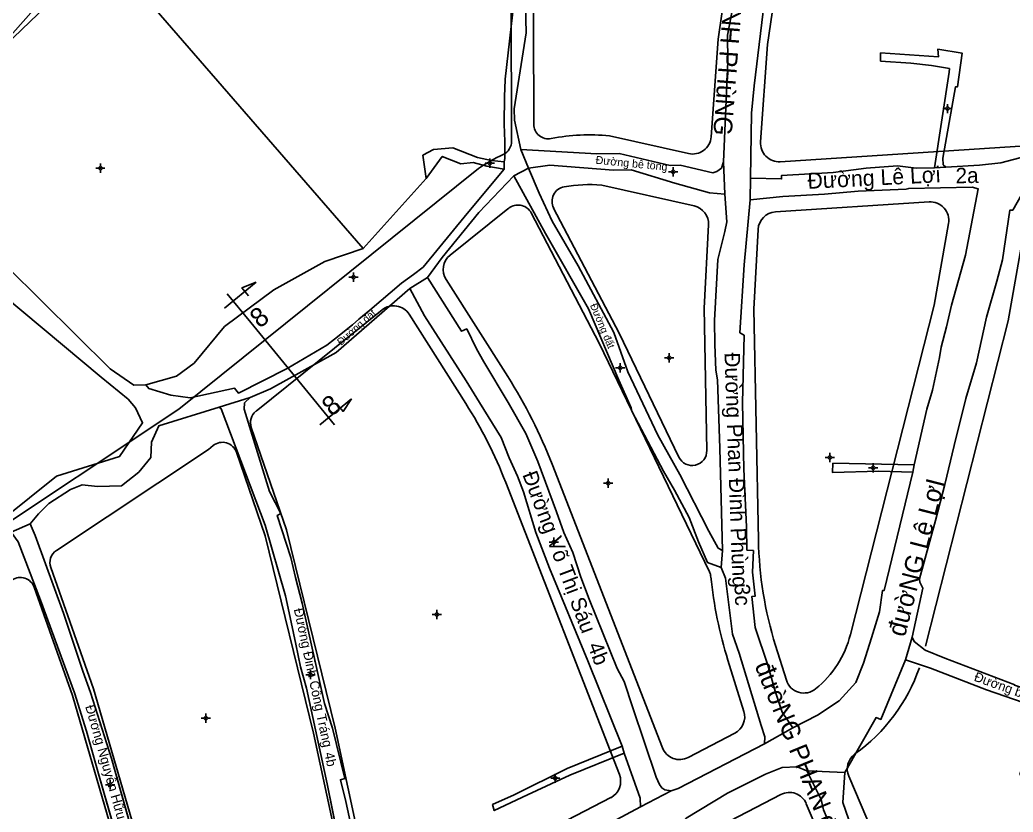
# Model space of a CAD drawing. Extents: x 548357 to 553331, y 1835329 to 1842351.
# Drawn here: x 551808.4 to 552077.5, y 1839420.9 to 1839635.7 of the extents above; entities that cross this region are included whole.
import ezdxf

# ---------------------------------------------------------------- set-up
doc = ezdxf.new("R2010")
doc.units = 0
for name, color, linetype in [('Level 1', 7, 'Continuous'), ('Level 10', 7, 'Continuous'), ('Level 11', 7, 'Continuous'), ('Level 2', 7, 'Continuous'), ('Level 27', 7, 'Continuous'), ('Level 30', 7, 'Continuous'), ('Level 4', 7, 'Continuous'), ('Level 5', 7, 'Continuous')]:
    doc.layers.add(name, color=color, linetype=linetype)

msp = doc.modelspace()

# ---------------------------------------------------------------- linework, layer by layer
at = {"layer": 'Level 1'}
for points in [[(551863.78, 1839557.58), (551872.4, 1839564.63)], [(551872.4, 1839564.63), (551868.55, 1839563.05), (551870.34, 1839560.86)], [(551864.53, 1839561.46), (551870.94, 1839553.62)], [(551870.94, 1839553.62), (551887.19, 1839533.75)], [(551893.6, 1839525.91), (551887.19, 1839533.75)], [(551889.64, 1839525.95), (551898.26, 1839533)], [(551898.26, 1839533), (551895.95, 1839529.54), (551894.16, 1839531.73)]]:
    msp.add_lwpolyline(points, dxfattribs=at)
at = {"layer": 'Level 10'}
for p, q in [((551944.15, 1839600.6), (551946.19, 1839595.47)), ((551939.59, 1839597.23), (551939.62, 1839595.23)), ((551999.05, 1839597.17), (551999.4, 1839588.43)), ((551942.23, 1839593.46), (551946.19, 1839595.47)), ((552056.21, 1839595.56), (552059.32, 1839595.75)), ((551901.41, 1839573.75), (551918.43, 1839592.7)), ((552006.28, 1839586.95), (552006.39, 1839592.76)), ((551914.07, 1839562.84), (551918.79, 1839565.9)), ((551862.33, 1839530.69), (551870.8, 1839533.28)), ((552050.32, 1839513.1), (552050.73, 1839515.05)), ((551806.04, 1839496.78), (551811.19, 1839499.06)), ((551998.37, 1839487.23), (551998.73, 1839491.88)), ((552048.35, 1839462.23), (552050.15, 1839468.31)), ((552010.14, 1839439.44), (552017.84, 1839443.79)), ((551971.54, 1839438.82), (551972.08, 1839436.86)), ((552021.65, 1839432.13), (552031.95, 1839431.64)), ((551976.52, 1839422.37), (551984.89, 1839426.72))]:
    msp.add_line(p, q, dxfattribs=at)
for points in [[(551944.15, 1839600.6), (551942.37, 1839608.54), (551942.27, 1839611.56), (551945.52, 1839632.16), (551945.27, 1839643.35), (551943.41, 1839651.11), (551941.84, 1839655.57), (551940.76, 1839656.91), (551939.17, 1839659.71), (551937.24, 1839663.6), (551934.52, 1839671.04), (551932.35, 1839675.52), (551929.78, 1839679.51), (551925.27, 1839685.74), (551922.11, 1839689.53), (551914.46, 1839695.75), (551909.56, 1839699.37), (551888.34, 1839714.71), (551885.85, 1839716.87), (551892.22, 1839722.77)], [(551831.07, 1839654.38), (551829.55, 1839655.21), (551828.05, 1839656.31), (551829.02, 1839657.53), (551881.87, 1839712.86), (551883.3, 1839713.66), (551885.9, 1839712.83), (551905.88, 1839698.93), (551915.84, 1839692.11), (551922.25, 1839685.97), (551926.35, 1839680.35), (551937.3, 1839658.24), (551941.26, 1839646.85), (551941.92, 1839644.33), (551942.33, 1839641.13), (551939.88, 1839619.64), (551939.84, 1839619.43), (551939.72, 1839614.88), (551939.59, 1839607.46), (551939.81, 1839602.72), (551939.8, 1839598.09), (551939.59, 1839597.23)], [(551999.05, 1839597.17), (552000.17, 1839624.44), (552000.1, 1839631.52), (552003.68, 1839650.18), (552004.44, 1839656.62), (552004.86, 1839663.02)], [(551831.07, 1839654.38), (551806.6, 1839630.9), (551784.08, 1839605.61), (551776.94, 1839596.39), (551832.86, 1839541.12), (551839.22, 1839536.63), (551842.54, 1839536.8)], [(551831.07, 1839654.38), (551806.6, 1839630.9)], [(551831.07, 1839654.38), (551832.72, 1839652.88), (551901.41, 1839573.75)], [(552006.39, 1839592.76), (552006.63, 1839610.4), (552007.38, 1839617.86), (552010.8, 1839646.32), (552011.32, 1839653.31)], [(551945.27, 1839643.35), (551945.52, 1839632.16), (551942.27, 1839611.56), (551942.37, 1839608.54), (551944.15, 1839600.6), (551946.19, 1839595.47), (551942.23, 1839593.46), (551932.69, 1839583.5), (551922.76, 1839571.24), (551918.79, 1839565.9), (551914.07, 1839562.84), (551894.06, 1839545.48), (551876.32, 1839535.64), (551870.8, 1839533.28), (551862.33, 1839530.69), (551845.99, 1839525.63), (551844.01, 1839521.2), (551843.84, 1839517.05), (551840.56, 1839513.07), (551835.89, 1839509.4), (551829.44, 1839509.21), (551825.28, 1839509.64), (551822.12, 1839508.37), (551816.24, 1839504.6), (551813.39, 1839501.77), (551811.18, 1839499.08), (551811.19, 1839499.06), (551806.04, 1839496.78)], [(551776.94, 1839596.39), (551832.86, 1839541.12), (551839.22, 1839536.63), (551842.54, 1839536.8), (551843.27, 1839535.73), (551849.29, 1839533.92), (551854.51, 1839533.27), (551866.55, 1839535.84), (551867.58, 1839534.52), (551880.77, 1839541.19), (551891.53, 1839547.49), (551893.6, 1839549.18), (551898.48, 1839553.01), (551900.22, 1839554.59), (551903.2, 1839556.99), (551911.76, 1839564.29), (551915.01, 1839566.66), (551917.62, 1839568.67), (551929.58, 1839583.2), (551939.62, 1839595.23), (551939.59, 1839597.23), (551939.8, 1839598.09), (551939.81, 1839602.72), (551939.59, 1839607.46), (551939.72, 1839614.88), (551939.84, 1839619.43), (551939.88, 1839619.64), (551942.33, 1839641.13)], [(552056.21, 1839595.56), (552060.15, 1839621.53), (552060.26, 1839622.51), (552055.37, 1839623.33), (552049.76, 1839623.98), (552041.59, 1839624.51), (552041.58, 1839626.76), (552057.25, 1839625.65), (552057.08, 1839627.72), (552063.67, 1839626.71), (552062.41, 1839617.52), (552061.94, 1839617.58), (552058.46, 1839598.17), (552058.53, 1839596.43), (552059.32, 1839595.75)], [(551918.43, 1839592.7), (551917.52, 1839598.98), (551920.44, 1839600.57), (551925.68, 1839601), (551932.35, 1839598.43), (551936.16, 1839597.56), (551939.59, 1839597.23)], [(551918.43, 1839592.7), (551922.83, 1839598.67), (551927.84, 1839596.7), (551931.21, 1839597), (551934.91, 1839596.02), (551939.62, 1839595.23)], [(551944.15, 1839600.6), (551964.74, 1839599.35), (551970.73, 1839599.47), (551984.57, 1839596.22), (551987.28, 1839596.32), (551996.18, 1839594.27), (551997.22, 1839594.59), (551998.48, 1839595.51), (551999.05, 1839597.17)], [(552059.32, 1839595.75), (552068.42, 1839596.31), (552074.16, 1839596.98), (552081.07, 1839598.75), (552087.79, 1839599.14), (552098.3, 1839598.23), (552116.2, 1839596.42), (552127.72, 1839595.02)], [(551946.19, 1839595.47), (551951.96, 1839596.27), (551969.18, 1839594.94), (551974.01, 1839595.02), (551985.81, 1839591.43), (551995.25, 1839588.82), (551999.4, 1839588.43)], [(552006.39, 1839592.76), (552014.75, 1839592.58), (552014.73, 1839593.5), (552028.74, 1839594.34), (552037.67, 1839595.51), (552046.14, 1839596.13), (552051.27, 1839595.48), (552056.21, 1839595.56)], [(551842.54, 1839536.8), (551843.27, 1839535.73), (551849.29, 1839533.92), (551854.51, 1839533.27), (551866.55, 1839535.84), (551867.58, 1839534.52), (551880.77, 1839541.19), (551891.53, 1839547.49), (551893.6, 1839549.18), (551898.48, 1839553.01), (551900.22, 1839554.59), (551903.2, 1839556.99), (551911.76, 1839564.29), (551915.01, 1839566.66), (551917.62, 1839568.67), (551929.58, 1839583.2), (551939.62, 1839595.23)], [(551918.79, 1839565.9), (551922.76, 1839571.24), (551932.69, 1839583.5), (551942.23, 1839593.46)], [(551942.23, 1839593.46), (551950.76, 1839577.79), (551962.49, 1839557.38), (551970.69, 1839538.01), (551974.03, 1839530.53), (551974.19, 1839529.64), (551982.73, 1839513.33), (551985.73, 1839508.21), (551989.7, 1839500.77), (551992.25, 1839494.16), (551994.7, 1839488.59), (551998.37, 1839487.23)], [(551946.19, 1839595.47), (551949.07, 1839588.74), (551952.57, 1839581.16), (551959.66, 1839569.06), (551969.27, 1839550.93), (551973.15, 1839540.32), (551981.27, 1839523.14), (551987.21, 1839512.46), (551995.1, 1839497.12), (551997.55, 1839492.49), (551998.73, 1839491.88)], [(552050.15, 1839468.31), (552053.06, 1839481.59), (552052.23, 1839483.24), (552052.17, 1839484.19), (552056.46, 1839500), (552059.03, 1839509.72), (552061.52, 1839520.31), (552064.72, 1839533.01), (552067.55, 1839542.71), (552070.33, 1839555.08), (552073.11, 1839564.83), (552074.6, 1839570.65), (552076.63, 1839584.14), (552077.43, 1839584.07), (552079.76, 1839588.28), (552084.08, 1839591.24), (552086.66, 1839592.04), (552090.79, 1839591.93), (552103.53, 1839591.01), (552113.04, 1839590.05), (552126.89, 1839587.69)], [(551999.4, 1839588.43), (551999.91, 1839580.91), (551999.35, 1839578.3), (551997.47, 1839570.71), (551996.57, 1839554.18), (551996.67, 1839547.71), (551996.97, 1839540.75), (551997.41, 1839538.12), (551998.07, 1839519.59), (551998.73, 1839491.88)], [(552006.28, 1839586.95), (552015.15, 1839587.77), (552026.4, 1839588.44), (552035.55, 1839589.22), (552048.51, 1839589.82), (552049.25, 1839590.01), (552066.39, 1839590.36), (552068.03, 1839589.91), (552064.6, 1839571.88), (552060.85, 1839558.39), (552059.43, 1839552.49), (552057.99, 1839547), (552057.55, 1839544.19), (552055.69, 1839535.3), (552054.1, 1839530.2), (552050.73, 1839515.05)], [(552006.28, 1839586.95), (552004.61, 1839569.27), (552003.46, 1839550.88), (552004.6, 1839550.22), (552004.14, 1839531.88), (552004.58, 1839513.91), (552005.3, 1839498.29), (552005.38, 1839491.94), (552007.14, 1839491.83), (552006.87, 1839485.93), (552007.57, 1839479.44), (552006.71, 1839479.33), (552007.61, 1839470.94), (552011.06, 1839460.74), (552013.07, 1839453.69), (552014.92, 1839447.99), (552017.84, 1839443.79)], [(551842.54, 1839536.8), (551850.8, 1839539.09), (551855.57, 1839542.6), (551863.85, 1839552.56), (551877.17, 1839562.54), (551891.04, 1839570.16), (551901.41, 1839573.75)], [(551918.79, 1839565.9), (551928.04, 1839551.3), (551929.44, 1839551.91), (551932.12, 1839546.54), (551934.11, 1839542.95), (551940.72, 1839531.94), (551945.48, 1839523.57), (551948.69, 1839515.99), (551953.8, 1839502.36), (551955.8, 1839496.75), (551958.18, 1839491.28), (551960.37, 1839484.63), (551962.67, 1839478.67), (551970.23, 1839459.81), (551972.14, 1839456.35), (551974.46, 1839449.15), (551980.76, 1839430.42), (551981.69, 1839428.42), (551982.31, 1839427.47), (551983.15, 1839426.94), (551984.89, 1839426.72)], [(551762.06, 1839470.77), (551757.1, 1839480.54), (551750.14, 1839492.91), (551745.7, 1839505.34), (551803.97, 1839560.95), (551830.4, 1839538.88), (551837.68, 1839532.9), (551839.73, 1839530.55), (551841.6, 1839526.43), (551835.38, 1839517.34), (551818.28, 1839512), (551796.27, 1839494.4), (551785.68, 1839485.78)], [(551796.27, 1839494.4), (551818.28, 1839512), (551835.38, 1839517.34), (551841.6, 1839526.43), (551839.73, 1839530.55), (551837.68, 1839532.9), (551830.4, 1839538.88), (551803.97, 1839560.95)], [(551870.8, 1839533.28), (551876.32, 1839535.64), (551894.06, 1839545.48), (551914.07, 1839562.84)], [(551914.07, 1839562.84), (551918.03, 1839555.48), (551929.33, 1839537.86), (551932.9, 1839531.98), (551938.76, 1839522.49), (551940.98, 1839516.98), (551943.19, 1839512.03), (551944.82, 1839507.72), (551948.22, 1839496.72), (551951.91, 1839487.09), (551962.31, 1839461.89), (551971.54, 1839438.82)], [(551870.8, 1839533.28), (551869.23, 1839531.87), (551869.15, 1839530.15), (551876.04, 1839507.8), (551879.1, 1839501.91), (551878.13, 1839501.37), (551881.8, 1839489.92), (551883.01, 1839484.53), (551884.84, 1839477.59), (551890.91, 1839450.35), (551893.11, 1839443.72), (551896.41, 1839430.02), (551895.21, 1839429.69), (551896.69, 1839423.83), (551899.23, 1839412.15), (551900, 1839407.05), (551904.62, 1839387.23), (551906.23, 1839386.11)], [(551811.19, 1839499.06), (551811.18, 1839499.08), (551813.39, 1839501.77), (551816.24, 1839504.6), (551822.12, 1839508.37), (551825.28, 1839509.64), (551829.44, 1839509.21), (551835.89, 1839509.4), (551840.56, 1839513.07), (551843.84, 1839517.05), (551844.01, 1839521.2), (551845.99, 1839525.63), (551862.33, 1839530.69)], [(551900.47, 1839383.09), (551901.2, 1839384.34), (551897.28, 1839400.49), (551891.59, 1839428.59), (551886.01, 1839454.54), (551884.44, 1839460.35), (551883.11, 1839466.41), (551881.85, 1839472.46), (551880.31, 1839479.56), (551874.86, 1839498.7), (551862.87, 1839530.28), (551862.33, 1839530.69)], [(552050.32, 1839513.1), (552041.14, 1839513.38), (552028.57, 1839512.98), (552028.69, 1839515.49), (552050.73, 1839515.05)], [(552017.84, 1839443.79), (552024.5, 1839447.22), (552030.39, 1839451.08), (552034.9, 1839456.02), (552036.95, 1839461.32), (552039.14, 1839468.14), (552041.31, 1839475.22), (552042.13, 1839481.04), (552042.55, 1839480.99), (552050.32, 1839513.1)], [(551811.19, 1839499.06), (551812.48, 1839495.95), (551820.15, 1839474.85), (551825.39, 1839459.11), (551827.5, 1839453.37), (551833.19, 1839435.42), (551848.93, 1839379.84), (551849.04, 1839379.62), (551853.97, 1839363.18), (551854.51, 1839362.34), (551855.2, 1839362.02)], [(551806.04, 1839496.78), (551807.94, 1839494.23), (551813.91, 1839478.36), (551823.21, 1839453.24), (551826.45, 1839442.84), (551829.64, 1839431.29), (551845.39, 1839376.79), (551850.78, 1839357.52)], [(552010.14, 1839439.44), (552010.25, 1839441.33), (552009.21, 1839444.41), (552003.28, 1839464.04), (552001.5, 1839469.16), (551999.61, 1839484.3), (551998.37, 1839487.23)], [(552050.15, 1839468.31), (552050.68, 1839467.14), (552053.68, 1839464.82), (552059.05, 1839462.7), (552077.95, 1839455.42), (552077.93, 1839455.3), (552089.4, 1839451.54), (552102.86, 1839447.34)], [(552031.95, 1839431.64), (552040.37, 1839446.55), (552041.69, 1839446.05), (552048.35, 1839462.23)], [(552048.35, 1839462.23), (552055.12, 1839459.97), (552070.34, 1839454.11), (552085.2, 1839448.93), (552079.35, 1839431.14), (552081.93, 1839430.4), (552082.61, 1839432.83), (552083.97, 1839436.67), (552087.68, 1839448.05), (552099.57, 1839444.35), (552102.36, 1839443.58)], [(551971.54, 1839438.82), (551956.68, 1839432.75), (551942.3, 1839425.57), (551936.44, 1839423.03), (551936.91, 1839421.35), (551945.94, 1839425.63), (551957.39, 1839430.93), (551972.08, 1839436.86)], [(551984.89, 1839426.72), (551986.73, 1839427.35), (552010.14, 1839439.44)], [(551972.08, 1839436.86), (551976.46, 1839424.66), (551976.52, 1839422.37)], [(551970.63, 1839410.53), (551978.3, 1839414.56), (551978.65, 1839413.44), (551984.95, 1839415.6), (551988.91, 1839419.24), (552000.09, 1839426.03), (552010.42, 1839431.23), (552014.89, 1839433.03), (552018.98, 1839433.22), (552021.65, 1839432.13)], [(552021.65, 1839432.13), (552025.46, 1839424.34), (552026.13, 1839421.57), (552031.08, 1839409.83), (552033.25, 1839402.63), (552039.77, 1839389.75), (552043.66, 1839379.56), (552045.96, 1839374.06), (552052.07, 1839358.68), (552055, 1839351.02), (552058.73, 1839338.75), (552061.61, 1839333.53), (552065.47, 1839328.23), (552066.62, 1839329.15), (552073.14, 1839321.26)], [(552031.95, 1839431.64), (552031.38, 1839423.56), (552032.94, 1839419.06), (552042.59, 1839398.93), (552054.25, 1839370.69)], [(551906.23, 1839386.11), (551919.24, 1839392.34), (551935.13, 1839400.23), (551976.52, 1839422.37)]]:
    msp.add_lwpolyline(points, dxfattribs=at)
at = {"layer": 'Level 11'}
for p, q in [((552059.76, 1839612.27), (552059.13, 1839611.64)), ((552059.76, 1839612.89), (552059.76, 1839612.27)), ((552060.39, 1839611.64), (552059.76, 1839612.27)), ((552059.13, 1839611.64), (552058.51, 1839611.64)), ((552059.13, 1839611.64), (552059.76, 1839611.01)), ((552059.76, 1839611.01), (552060.39, 1839611.64)), ((552059.76, 1839611.01), (552059.76, 1839610.39)), ((552061.01, 1839611.64), (552060.39, 1839611.64)), ((551830.18, 1839596.13), (551829.56, 1839595.5)), ((551830.18, 1839596.75), (551830.18, 1839596.13)), ((551830.81, 1839595.5), (551830.18, 1839596.13)), ((551935.06, 1839596.85), (551934.44, 1839596.85)), ((551935.69, 1839597.47), (551935.06, 1839596.85)), ((551935.06, 1839596.85), (551935.69, 1839596.23)), ((551935.69, 1839598.1), (551935.69, 1839597.47)), ((551936.31, 1839596.85), (551935.69, 1839597.47)), ((551935.69, 1839596.23), (551936.31, 1839596.85)), ((551935.69, 1839596.23), (551935.69, 1839595.6)), ((551936.94, 1839596.85), (551936.31, 1839596.85)), ((551829.56, 1839595.5), (551828.93, 1839595.5)), ((551829.56, 1839595.5), (551830.18, 1839594.87)), ((551830.18, 1839594.87), (551830.81, 1839595.5)), ((551830.18, 1839594.87), (551830.18, 1839594.25)), ((551831.43, 1839595.5), (551830.81, 1839595.5)), ((551984.77, 1839594.52), (551984.14, 1839594.52)), ((551985.39, 1839595.15), (551984.77, 1839594.52)), ((551984.77, 1839594.52), (551985.39, 1839593.89)), ((551985.39, 1839595.77), (551985.39, 1839595.15)), ((551986.01, 1839594.52), (551985.39, 1839595.15)), ((551985.39, 1839593.89), (551986.01, 1839594.52)), ((551985.39, 1839593.89), (551985.39, 1839593.27)), ((551986.64, 1839594.52), (551986.01, 1839594.52)), ((551898.74, 1839566.59), (551898.11, 1839565.97)), ((551898.74, 1839567.22), (551898.74, 1839566.59)), ((551899.37, 1839565.97), (551898.74, 1839566.59)), ((551898.11, 1839565.97), (551897.49, 1839565.97)), ((551898.11, 1839565.97), (551898.74, 1839565.35)), ((551898.74, 1839565.35), (551899.37, 1839565.97)), ((551898.74, 1839565.35), (551898.74, 1839564.72)), ((551899.99, 1839565.97), (551899.37, 1839565.97)), ((551984.3, 1839545.33), (551984.3, 1839544.71)), ((551971.02, 1839542.6), (551971.02, 1839541.97)), ((551983.68, 1839544.08), (551983.05, 1839544.08)), ((551984.3, 1839544.71), (551983.68, 1839544.08)), ((551983.68, 1839544.08), (551984.3, 1839543.45)), ((551984.93, 1839544.08), (551984.3, 1839544.71)), ((551984.3, 1839543.45), (551984.93, 1839544.08)), ((551984.3, 1839543.45), (551984.3, 1839542.83)), ((551985.55, 1839544.08), (551984.93, 1839544.08)), ((551970.39, 1839541.35), (551969.77, 1839541.35)), ((551971.02, 1839541.97), (551970.39, 1839541.35)), ((551970.39, 1839541.35), (551971.02, 1839540.73)), ((551971.65, 1839541.35), (551971.02, 1839541.97)), ((551971.02, 1839540.73), (551971.65, 1839541.35)), ((551971.02, 1839540.73), (551971.02, 1839540.1)), ((551972.27, 1839541.35), (551971.65, 1839541.35)), ((552027.84, 1839518.33), (552027.84, 1839517.71)), ((552027.21, 1839517.08), (552026.59, 1839517.08)), ((552027.84, 1839517.71), (552027.21, 1839517.08)), ((552027.21, 1839517.08), (552027.84, 1839516.45)), ((552028.47, 1839517.08), (552027.84, 1839517.71)), ((552027.84, 1839516.45), (552028.47, 1839517.08)), ((552027.84, 1839516.45), (552027.84, 1839515.83)), ((552029.09, 1839517.08), (552028.47, 1839517.08)), ((552039.59, 1839515.49), (552039.59, 1839514.87)), ((552038.97, 1839514.24), (552038.34, 1839514.24)), ((552039.59, 1839514.87), (552038.97, 1839514.24)), ((552038.97, 1839514.24), (552039.59, 1839513.61)), ((552040.21, 1839514.24), (552039.59, 1839514.87)), ((552039.59, 1839513.61), (552040.21, 1839514.24)), ((552039.59, 1839513.61), (552039.59, 1839512.99)), ((552040.84, 1839514.24), (552040.21, 1839514.24)), ((551967.15, 1839510.09), (551966.52, 1839510.09)), ((551967.77, 1839510.71), (551967.15, 1839510.09)), ((551967.15, 1839510.09), (551967.77, 1839509.47)), ((551967.77, 1839511.34), (551967.77, 1839510.71)), ((551968.39, 1839510.09), (551967.77, 1839510.71)), ((551967.77, 1839509.47), (551968.39, 1839510.09)), ((551969.02, 1839510.09), (551968.39, 1839510.09)), ((551967.77, 1839509.47), (551967.77, 1839508.84)), ((551952.44, 1839494.14), (551951.82, 1839494.14)), ((551953.07, 1839494.77), (551952.44, 1839494.14)), ((551952.44, 1839494.14), (551953.07, 1839493.51)), ((551953.07, 1839495.39), (551953.07, 1839494.77)), ((551953.69, 1839494.14), (551953.07, 1839494.77)), ((551953.07, 1839493.51), (551953.69, 1839494.14)), ((551954.32, 1839494.14), (551953.69, 1839494.14)), ((551953.07, 1839493.51), (551953.07, 1839492.89)), ((551921.33, 1839475.11), (551920.7, 1839474.48)), ((551921.33, 1839475.73), (551921.33, 1839475.11)), ((551921.95, 1839474.48), (551921.33, 1839475.11)), ((551920.7, 1839474.48), (551920.08, 1839474.48)), ((551920.7, 1839474.48), (551921.33, 1839473.85)), ((551921.33, 1839473.85), (551921.95, 1839474.48)), ((551921.33, 1839473.85), (551921.33, 1839473.23)), ((551922.58, 1839474.48), (551921.95, 1839474.48)), ((551887.09, 1839458.81), (551886.47, 1839458.18)), ((551887.09, 1839459.43), (551887.09, 1839458.81)), ((551887.71, 1839458.18), (551887.09, 1839458.81)), ((551886.47, 1839458.18), (551885.84, 1839458.18)), ((551886.47, 1839458.18), (551887.09, 1839457.55)), ((551887.09, 1839457.55), (551887.71, 1839458.18)), ((551887.09, 1839457.55), (551887.09, 1839456.93)), ((551888.34, 1839458.18), (551887.71, 1839458.18)), ((551858.13, 1839446.36), (551857.5, 1839446.36)), ((551858.75, 1839446.99), (551858.13, 1839446.36)), ((551858.13, 1839446.36), (551858.75, 1839445.73)), ((551858.75, 1839447.61), (551858.75, 1839446.99)), ((551859.37, 1839446.36), (551858.75, 1839446.99)), ((551858.75, 1839445.73), (551859.37, 1839446.36)), ((551858.75, 1839445.73), (551858.75, 1839445.11)), ((551860, 1839446.36), (551859.37, 1839446.36)), ((551832.86, 1839429.54), (551832.86, 1839428.91)), ((551952.82, 1839430.08), (551952.2, 1839430.08)), ((551953.45, 1839430.71), (551952.82, 1839430.08)), ((551952.82, 1839430.08), (551953.45, 1839429.45)), ((551953.45, 1839431.33), (551953.45, 1839430.71)), ((551954.07, 1839430.08), (551953.45, 1839430.71)), ((551953.45, 1839429.45), (551954.07, 1839430.08)), ((551953.45, 1839429.45), (551953.45, 1839428.83)), ((551954.7, 1839430.08), (551954.07, 1839430.08)), ((551832.23, 1839428.29), (551831.61, 1839428.29)), ((551832.86, 1839428.91), (551832.23, 1839428.29)), ((551832.23, 1839428.29), (551832.86, 1839427.67)), ((551833.49, 1839428.29), (551832.86, 1839428.91)), ((551832.86, 1839427.67), (551833.49, 1839428.29)), ((551832.86, 1839427.67), (551832.86, 1839427.04)), ((551834.11, 1839428.29), (551833.49, 1839428.29))]:
    msp.add_line(p, q, dxfattribs=at)
for centre in [(552059.76, 1839611.64), (551935.69, 1839596.85), (551830.18, 1839595.5), (551985.39, 1839594.52), (551898.74, 1839565.97), (551984.3, 1839544.08), (551971.02, 1839541.35), (552027.84, 1839517.08), (552039.59, 1839514.24), (551967.77, 1839510.09), (551953.07, 1839494.14), (551921.33, 1839474.48), (551887.09, 1839458.18), (551858.75, 1839446.36), (551953.45, 1839430.08), (551832.86, 1839428.29)]:
    msp.add_circle(centre, 0.15, dxfattribs=at)
at = {"layer": 'Level 2'}
for p, q in [((552006.39, 1839592.76), (552006.28, 1839586.95)), ((552048.51, 1839589.82), (552049.25, 1839590.01)), ((552049.25, 1839590.01), (552066.39, 1839590.36)), ((552068.03, 1839589.91), (552064.6, 1839571.88)), ((552066.39, 1839590.36), (552068.03, 1839589.91)), ((552006.28, 1839586.95), (552015.15, 1839587.77)), ((552064.6, 1839571.88), (552060.85, 1839558.39)), ((551996.67, 1839547.71), (551996.97, 1839540.75)), ((551996.97, 1839540.75), (551997.41, 1839538.12)), ((551997.41, 1839538.12), (551998.07, 1839519.59)), ((552061.52, 1839520.31), (552064.72, 1839533.01)), ((551998.07, 1839519.59), (551998.73, 1839491.88)), ((551881.8, 1839489.92), (551878.13, 1839501.37)), ((551874.86, 1839498.7), (551880.31, 1839479.56)), ((551998.73, 1839491.88), (551998.37, 1839487.23)), ((552006.87, 1839485.93), (552007.14, 1839491.83)), ((551883.01, 1839484.53), (551881.8, 1839489.92)), ((551998.37, 1839487.23), (551999.61, 1839484.3)), ((552007.57, 1839479.44), (552006.87, 1839485.93)), ((551884.84, 1839477.59), (551883.01, 1839484.53)), ((552050.15, 1839468.31), (552053.06, 1839481.59)), ((551890.91, 1839450.35), (551884.84, 1839477.59)), ((552006.71, 1839479.33), (552007.57, 1839479.44)), ((552039.14, 1839468.14), (552036.95, 1839461.32)), ((552048.35, 1839462.23), (552050.15, 1839468.31)), ((552003.28, 1839464.04), (552009.21, 1839444.41)), ((552041.69, 1839446.05), (552048.35, 1839462.23)), ((551886.01, 1839454.54), (551891.59, 1839428.59)), ((552017.84, 1839443.79), (552014.92, 1839447.99)), ((551826.45, 1839442.84), (551829.64, 1839431.29)), ((552009.21, 1839444.41), (552010.25, 1839441.33)), ((552017.84, 1839443.79), (552010.14, 1839439.44)), ((552010.14, 1839439.44), (552017.84, 1839443.79)), ((552010.25, 1839441.33), (552010.14, 1839439.44)), ((552010.14, 1839439.44), (551986.73, 1839427.35)), ((551848.93, 1839379.84), (551833.19, 1839435.42)), ((552021.65, 1839432.13), (552031.95, 1839431.64)), ((552031.95, 1839431.64), (552021.65, 1839432.13)), ((551829.64, 1839431.29), (551845.39, 1839376.79)), ((551896.69, 1839423.83), (551895.21, 1839429.69)), ((552000.09, 1839426.03), (552010.42, 1839431.23)), ((551891.59, 1839428.59), (551897.28, 1839400.49)), ((551984.89, 1839426.72), (551976.52, 1839422.37)), ((551986.73, 1839427.35), (551984.89, 1839426.72))]:
    msp.add_line(p, q, dxfattribs=at)
for points in [[(552003.68, 1839650.18), (552000.1, 1839631.52), (552000.17, 1839624.44), (551999.05, 1839597.17), (551999.4, 1839588.43), (551999.91, 1839580.91), (551999.35, 1839578.3), (551997.47, 1839570.71)], [(552006.28, 1839586.95), (552006.39, 1839592.76), (552006.63, 1839610.4), (552007.38, 1839617.86), (552010.8, 1839646.32)], [(552126.89, 1839587.69), (552127.72, 1839595.02), (552116.2, 1839596.42), (552098.3, 1839598.23), (552087.79, 1839599.14), (552081.07, 1839598.75), (552074.16, 1839596.98), (552068.42, 1839596.31), (552059.32, 1839595.75)], [(552059.32, 1839595.75), (552056.21, 1839595.56), (552051.27, 1839595.48), (552046.14, 1839596.13), (552037.67, 1839595.51), (552028.74, 1839594.34), (552014.73, 1839593.5), (552014.75, 1839592.58), (552006.39, 1839592.76)], [(552077.43, 1839584.07), (552079.76, 1839588.28), (552084.08, 1839591.24)], [(552015.15, 1839587.77), (552026.4, 1839588.44), (552035.55, 1839589.22), (552048.51, 1839589.82)], [(552007.14, 1839491.83), (552005.38, 1839491.94), (552005.3, 1839498.29), (552004.58, 1839513.91), (552004.14, 1839531.88), (552004.6, 1839550.22), (552003.46, 1839550.88), (552004.61, 1839569.27), (552006.28, 1839586.95)], [(552070.33, 1839555.08), (552073.11, 1839564.83), (552074.6, 1839570.65), (552076.63, 1839584.14), (552077.43, 1839584.07)], [(551997.47, 1839570.71), (551996.57, 1839554.18), (551996.67, 1839547.71)], [(552060.85, 1839558.39), (552059.43, 1839552.49), (552057.99, 1839547), (552057.55, 1839544.19), (552055.69, 1839535.3), (552054.1, 1839530.2)], [(552064.72, 1839533.01), (552067.55, 1839542.71), (552070.33, 1839555.08)], [(551869.23, 1839531.87), (551870.8, 1839533.28), (551862.33, 1839530.69)], [(551878.13, 1839501.37), (551879.1, 1839501.91), (551876.04, 1839507.8), (551869.15, 1839530.15), (551869.23, 1839531.87)], [(551862.33, 1839530.69), (551862.87, 1839530.28), (551874.86, 1839498.7)], [(552054.1, 1839530.2), (552050.73, 1839515.05), (552050.32, 1839513.1), (552042.55, 1839480.99)], [(552053.06, 1839481.59), (552052.23, 1839483.24), (552052.17, 1839484.19), (552056.46, 1839500), (552059.03, 1839509.72), (552061.52, 1839520.31)], [(551812.48, 1839495.95), (551811.19, 1839499.06), (551806.04, 1839496.78)], [(551806.04, 1839496.78), (551807.94, 1839494.23), (551813.91, 1839478.36), (551823.21, 1839453.24), (551826.45, 1839442.84)], [(551825.39, 1839459.11), (551820.15, 1839474.85), (551812.48, 1839495.95)], [(551999.61, 1839484.3), (552001.5, 1839469.16), (552003.28, 1839464.04)], [(552042.55, 1839480.99), (552042.13, 1839481.04), (552041.31, 1839475.22), (552039.14, 1839468.14)], [(551880.31, 1839479.56), (551881.85, 1839472.46), (551883.11, 1839466.41), (551884.44, 1839460.35), (551886.01, 1839454.54)], [(552014.92, 1839447.99), (552013.07, 1839453.69), (552011.06, 1839460.74), (552007.61, 1839470.94), (552006.71, 1839479.33)], [(552036.95, 1839461.32), (552034.9, 1839456.02), (552030.39, 1839451.08)], [(551833.19, 1839435.42), (551827.5, 1839453.37), (551825.39, 1839459.11)], [(552030.39, 1839451.08), (552024.5, 1839447.22), (552017.84, 1839443.79)], [(551895.21, 1839429.69), (551896.41, 1839430.02), (551893.11, 1839443.72), (551890.91, 1839450.35)], [(552031.95, 1839431.64), (552040.37, 1839446.55), (552041.69, 1839446.05)], [(552010.42, 1839431.23), (552014.89, 1839433.03), (552018.98, 1839433.22), (552021.65, 1839432.13)], [(552021.65, 1839432.13), (552025.46, 1839424.34), (552026.13, 1839421.57), (552031.08, 1839409.83), (552033.25, 1839402.63)], [(552054.25, 1839370.69), (552042.59, 1839398.93), (552032.94, 1839419.06), (552031.38, 1839423.56), (552031.95, 1839431.64)], [(551900, 1839407.05), (551899.23, 1839412.15), (551896.69, 1839423.83)], [(551984.95, 1839415.6), (551988.91, 1839419.24), (552000.09, 1839426.03)], [(551976.52, 1839422.37), (551935.13, 1839400.23), (551919.24, 1839392.34), (551906.23, 1839386.11)]]:
    msp.add_lwpolyline(points, dxfattribs=at)
at = {"layer": 'Level 27'}
for p, q in [((551918.79, 1839565.9), (551914.07, 1839562.84)), ((551928.04, 1839551.3), (551918.79, 1839565.9)), ((551929.33, 1839537.86), (551932.9, 1839531.98)), ((551944.82, 1839507.72), (551948.22, 1839496.72)), ((551970.23, 1839459.81), (551962.67, 1839478.67)), ((551972.14, 1839456.35), (551970.23, 1839459.81)), ((551974.46, 1839449.15), (551972.14, 1839456.35)), ((551976.52, 1839422.37), (551984.89, 1839426.72))]:
    msp.add_line(p, q, dxfattribs=at)
for points in [[(551914.07, 1839562.84), (551918.03, 1839555.48), (551929.33, 1839537.86)], [(551934.11, 1839542.95), (551932.12, 1839546.54), (551929.44, 1839551.91), (551928.04, 1839551.3)], [(551948.69, 1839515.99), (551945.48, 1839523.57), (551940.72, 1839531.94), (551934.11, 1839542.95)], [(551932.9, 1839531.98), (551938.76, 1839522.49), (551940.98, 1839516.98), (551943.19, 1839512.03), (551944.82, 1839507.72)], [(551962.67, 1839478.67), (551960.37, 1839484.63), (551958.18, 1839491.28), (551955.8, 1839496.75), (551953.8, 1839502.36), (551948.69, 1839515.99)], [(551948.22, 1839496.72), (551951.91, 1839487.09), (551962.31, 1839461.89)], [(551962.31, 1839461.89), (551971.54, 1839438.82), (551972.08, 1839436.86)], [(551982.31, 1839427.47), (551981.69, 1839428.42), (551980.76, 1839430.42), (551974.46, 1839449.15)], [(551972.08, 1839436.86), (551976.46, 1839424.66), (551976.52, 1839422.37)], [(551984.89, 1839426.72), (551983.15, 1839426.94), (551982.31, 1839427.47)]]:
    msp.add_lwpolyline(points, dxfattribs=at)
at = {"layer": 'Level 30'}
for points in [[(551882.13, 1839717.68), (551774.12, 1839595.66)], [(551941.31, 1839715.51), (551941.61, 1839602.83)], [(551947.31, 1839715.53), (551947.6, 1839607.43)], [(552000.99, 1839654.33), (551997.55, 1839630.46)], [(552014.35, 1839652.41), (552010.98, 1839629.01)], [(551997.55, 1839630.46), (551995.66, 1839603.97)], [(552010.98, 1839629.01), (552009.09, 1839602.59)], [(551968.1, 1839604.27), (551989.57, 1839599.45)], [(552014.4, 1839597.24), (552090.56, 1839602.17)], [(551851.48, 1839530.17), (551932.65, 1839595.43)], [(551966.02, 1839590.9), (551991.06, 1839585.28)], [(552013.09, 1839583.63), (552054.75, 1839586.33)], [(551924.93, 1839571.9), (551940.59, 1839584.49)], [(551946.91, 1839583.36), (551965.36, 1839548.09)], [(551953.01, 1839584.64), (551970.73, 1839550.78)], [(552081.57, 1839584.85), (552076.21, 1839554.1)], [(551993.75, 1839557.54), (551994.96, 1839580.14)], [(552060, 1839580.48), (552056.15, 1839558.39)], [(552007.26, 1839557.31), (552008.42, 1839578.91)], [(551940.58, 1839538.98), (551923.84, 1839565.32)], [(552056.15, 1839558.39), (552033.41, 1839469.04)], [(551872.35, 1839529.63), (551906.5, 1839557.08)], [(551929.18, 1839531.74), (551913.85, 1839555.87)], [(551994.51, 1839518.98), (551993.75, 1839557.54)], [(552008.49, 1839494.76), (552007.26, 1839557.31)], [(552076.21, 1839554.1), (552053.77, 1839465.91)], [(551970.73, 1839550.78), (551986.91, 1839517.17)], [(551965.36, 1839548.09), (551995.22, 1839486.07)], [(551795.98, 1839493.25), (551851.48, 1839530.17)], [(551880.57, 1839497.47), (551871.07, 1839525.21)], [(551818.28, 1839491.87), (551859.46, 1839519.27)], [(551859.46, 1839519.27), (551860.74, 1839520.3)], [(551874.81, 1839495.78), (551867.03, 1839518.48)], [(551982.48, 1839438.36), (551952.6, 1839515.21)], [(551970.82, 1839431.09), (551940.02, 1839510.32)], [(551893.8, 1839443.69), (551880.57, 1839497.47)], [(551887.95, 1839442.34), (551874.81, 1839495.78)], [(551828.34, 1839454.37), (551816.72, 1839487.2)], [(551822.63, 1839452.53), (551812.25, 1839481.87)], [(552016.07, 1839456.71), (552013.14, 1839466.1)], [(552004.57, 1839448.23), (552000.25, 1839462.09)], [(551852.85, 1839370.16), (551828.34, 1839454.37)], [(551847.9, 1839365.71), (551822.63, 1839452.53)], [(551903.79, 1839396.94), (551893.8, 1839443.69)], [(551898.73, 1839391.92), (551887.95, 1839442.34)], [(552002.1, 1839442.31), (551989.44, 1839435.73)], [(552048.93, 1839393.29), (552032.97, 1839430.65)], [(551968.47, 1839424.84), (551909.55, 1839394.23)], [(552014.57, 1839425.68), (551975.85, 1839405.57)], [(552036.43, 1839388.18), (552021.47, 1839423.21)]]:
    msp.add_lwpolyline(points, dxfattribs=at)
for centre, radius, start, end in [((551951.6, 1839607.44), 4, 180.1553, 281.0539), ((551962.84, 1839549.9), 54.63, 84.4769, 101.0539), ((551990.67, 1839604.33), 5, 257.3515, 355.9184), ((551937.61, 1839602.82), 4, 295.4879, 0.1553), ((552014.08, 1839602.23), 5, 175.9184, 273.7022), ((551962.84, 1839549.9), 54.63, 115.4879, 123.5487), ((551962.84, 1839549.9), 41.13, 85.5653, 99.7411), ((551956.56, 1839586.49), 4, 99.7411, 207.6178), ((551943.36, 1839581.51), 4, 27.6178, 121.6388), ((551989.97, 1839580.4), 5, 356.9366, 77.3515), ((552055.07, 1839581.34), 5, 350.1092, 93.7022), ((551962.84, 1839549.9), 41.13, 121.6388, 122.748), ((552013.41, 1839578.64), 5, 93.7022, 176.9366), ((551928.06, 1839568), 5, 128.7947, 212.4235), ((551909.63, 1839553.19), 5, 32.4235, 128.7947), ((551825.14, 1839465.65), 136.75, 21.2464, 32.4235), ((551825.14, 1839465.65), 123.25, 21.2464, 32.4235), ((551874.85, 1839526.51), 4, 128.7947, 198.9058), ((551863.25, 1839517.18), 4, 18.9058, 128.7947), ((551990.51, 1839518.9), 4, 205.7098, 1.1293), ((552111.72, 1839496.8), 103.25, 181.1293, 197.2954), ((551820.49, 1839488.54), 4, 123.6395, 199.4802), ((551991.62, 1839484.34), 4, 5.9239, 25.7098), ((551808.47, 1839480.54), 4, 19.4802, 123.6395), ((552111.72, 1839496.8), 116.75, 185.9239, 197.2954), ((552006.52, 1839475.88), 27.75, 309.0104, 345.7267), ((552006.52, 1839475.88), 48.25, 305.6675, 340.8707), ((552020.84, 1839458.2), 5, 197.2954, 309.0104), ((551999.79, 1839446.75), 5, 297.4527, 17.2954), ((551987.14, 1839440.17), 5, 201.2464, 297.4527), ((552037.57, 1839432.62), 5, 125.6675, 203.1317), ((551966.16, 1839429.27), 5, 297.4527, 21.2464), ((552016.87, 1839421.25), 5, 23.1317, 117.4527)]:
    msp.add_arc(centre, radius, start, end, dxfattribs=at)

# ---------------------------------------------------------------- texts
at = {"layer": 'Level 1'}
for s, height, rotation, p in [('đườNG PHAN đìNH PHùNG', 4.9999, 265.597, (552002.77, 1839689.3)), ('8', 5.21, 39.2723, (551873.36, 1839551.9)), ('8', 5.21, 39.2723, (551892.88, 1839528.02)), ('đườNG Lê LợI', 4.9999, 75.6561, (552048.19, 1839468.2)), ('đườNG PHAN đìNH PHùNG', 5, 292.2864, (552007.39, 1839460.64))]:
    msp.add_text(s, height=height, rotation=rotation, dxfattribs=at).set_placement(p)
at = {"layer": 'Level 4'}
for s, height, rotation, p in [('2a', 4.181, 1.0132, (552061.96, 1839591.39)), ('3c', 4.211, 272.0114, (552002, 1839482.75)), ('4b', 4.137, 290.5646, (551962.16, 1839466.1)), ('4b', 2.603, 282.0522, (551890.88, 1839436.86))]:
    msp.add_text(s, height=height, rotation=rotation, dxfattribs=at).set_placement(p)
at = {"layer": 'Level 5'}
for s, height, rotation, p in [('Đường bê tông', 2.1565, 354.2991, (551964.3, 1839596.71)), ('Đường Lê Lợi', 4.3057, 2.889, (552021.9, 1839589.88)), ('Đường đất', 2, 292.6751, (551962.82, 1839558.33)), ('Đường đất', 2, 42.0016, (551895.42, 1839547.3)), ('Đường Phan Đình Phùng', 4.2113, 272.0114, (551999.28, 1839545.47)), ('Đường Võ Thị Sáu', 4.137, 290.5646, (551944.48, 1839512.46)), ('Đường Đinh Công Tráng', 2.6029, 282.0522, (551882.58, 1839475.92)), ('Đường bê tông', 2.5433, 339.9881, (552066.72, 1839456.6)), ('Đường Nguyễn Hữu Thận', 2.6304, 285.8608, (551826.04, 1839449.59))]:
    msp.add_text(s, height=height, rotation=rotation, dxfattribs=at).set_placement(p)

doc.saveas('drawing.dxf')
